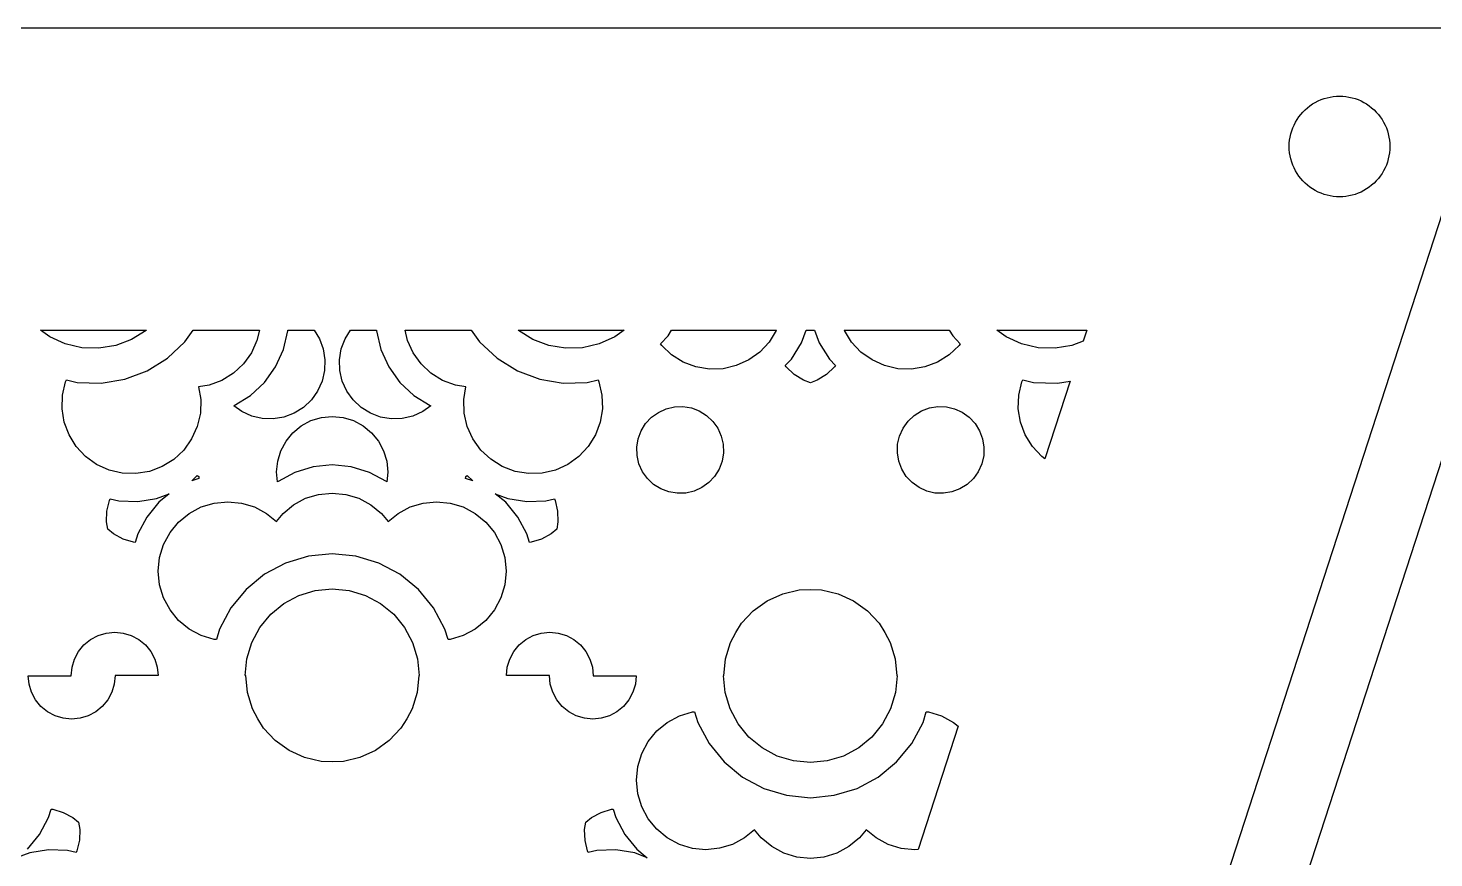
# Model space of a CAD drawing. Header units: metres. Extents: x 20 to 1108, y 20 to 485.
# Drawn here: x 111.4 to 167.3, y 451.7 to 484.7 of the extents above; entities that cross this region are included whole.
import ezdxf

# ---------------------------------------------------------------- set-up
doc = ezdxf.new("R2010")
doc.units = ezdxf.units.M

msp = doc.modelspace()

# ---------------------------------------------------------------- linework, layer by layer
for p, q in [((170, 484.652), (20, 484.652)), ((95, 253.826), (170, 484.652)), ((173.154, 484.652), (98.1544, 253.826)), ((162.253, 481.491), (162.353, 481.569)), ((162.353, 481.569), (162.456, 481.639)), ((162.456, 481.639), (162.564, 481.703)), ((162.564, 481.703), (162.677, 481.76)), ((162.677, 481.76), (162.792, 481.81)), ((162.792, 481.81), (162.91, 481.853)), ((162.91, 481.853), (163.03, 481.888)), ((163.03, 481.888), (163.153, 481.915)), ((163.153, 481.915), (163.277, 481.935)), ((163.277, 481.935), (163.402, 481.946)), ((163.402, 481.946), (163.528, 481.95)), ((163.528, 481.95), (163.653, 481.946)), ((163.653, 481.946), (163.778, 481.935)), ((163.778, 481.935), (163.902, 481.915)), ((163.902, 481.915), (164.025, 481.888)), ((164.025, 481.888), (164.146, 481.853)), ((164.146, 481.853), (164.264, 481.81)), ((164.264, 481.81), (164.38, 481.76)), ((164.38, 481.76), (164.491, 481.703)), ((164.491, 481.703), (164.6, 481.639)), ((164.6, 481.639), (164.703, 481.569)), ((164.703, 481.569), (164.803, 481.491)), ((161.775, 480.913), (161.839, 481.022)), ((161.839, 481.022), (161.91, 481.126)), ((161.91, 481.126), (161.986, 481.225)), ((161.986, 481.225), (162.07, 481.319)), ((162.07, 481.319), (162.159, 481.408)), ((162.159, 481.408), (162.253, 481.491)), ((164.803, 481.491), (164.897, 481.408)), ((164.897, 481.408), (164.985, 481.319)), ((164.985, 481.319), (165.069, 481.225)), ((165.069, 481.225), (165.146, 481.126)), ((165.146, 481.126), (165.217, 481.022)), ((165.217, 481.022), (165.28, 480.913)), ((161.563, 480.325), (161.591, 480.447)), ((161.591, 480.447), (161.626, 480.569)), ((161.626, 480.569), (161.668, 480.687)), ((161.668, 480.687), (161.718, 480.802)), ((161.718, 480.802), (161.775, 480.913)), ((165.28, 480.913), (165.338, 480.802)), ((165.338, 480.802), (165.388, 480.687)), ((165.388, 480.687), (165.43, 480.569)), ((165.43, 480.569), (165.465, 480.447)), ((165.465, 480.447), (165.492, 480.325)), ((161.528, 479.95), (161.532, 480.075)), ((161.532, 479.824), (161.528, 479.95)), ((161.532, 480.075), (161.544, 480.201)), ((161.544, 480.201), (161.563, 480.325)), ((165.492, 480.325), (165.512, 480.201)), ((165.512, 480.201), (165.523, 480.075)), ((165.523, 480.075), (165.528, 479.95)), ((165.528, 479.95), (165.523, 479.824)), ((161.544, 479.699), (161.532, 479.824)), ((161.563, 479.575), (161.544, 479.699)), ((161.591, 479.453), (161.563, 479.575)), ((161.626, 479.332), (161.591, 479.453)), ((161.668, 479.214), (161.626, 479.332)), ((165.43, 479.332), (165.388, 479.214)), ((165.465, 479.453), (165.43, 479.332)), ((165.492, 479.575), (165.465, 479.453)), ((165.512, 479.699), (165.492, 479.575)), ((165.523, 479.824), (165.512, 479.699)), ((161.718, 479.099), (161.668, 479.214)), ((161.775, 478.986), (161.718, 479.099)), ((161.839, 478.878), (161.775, 478.986)), ((161.91, 478.775), (161.839, 478.878)), ((161.986, 478.675), (161.91, 478.775)), ((165.146, 478.775), (165.069, 478.675)), ((165.217, 478.878), (165.146, 478.775)), ((165.28, 478.986), (165.217, 478.878)), ((165.338, 479.099), (165.28, 478.986)), ((165.388, 479.214), (165.338, 479.099)), ((162.07, 478.581), (161.986, 478.675)), ((162.159, 478.492), (162.07, 478.581)), ((162.253, 478.409), (162.159, 478.492)), ((162.353, 478.332), (162.253, 478.409)), ((162.456, 478.262), (162.353, 478.332)), ((162.564, 478.197), (162.456, 478.262)), ((162.677, 478.141), (162.564, 478.197)), ((164.491, 478.197), (164.38, 478.141)), ((164.6, 478.262), (164.491, 478.197)), ((164.703, 478.332), (164.6, 478.262)), ((164.803, 478.409), (164.703, 478.332)), ((164.897, 478.492), (164.803, 478.409)), ((164.985, 478.581), (164.897, 478.492)), ((165.069, 478.675), (164.985, 478.581)), ((162.792, 478.091), (162.677, 478.141)), ((162.91, 478.048), (162.792, 478.091)), ((163.03, 478.013), (162.91, 478.048)), ((163.153, 477.986), (163.03, 478.013)), ((163.277, 477.966), (163.153, 477.986)), ((163.402, 477.954), (163.277, 477.966)), ((163.528, 477.95), (163.402, 477.954)), ((163.653, 477.954), (163.528, 477.95)), ((163.778, 477.966), (163.653, 477.954)), ((163.902, 477.986), (163.778, 477.966)), ((164.025, 478.013), (163.902, 477.986)), ((164.146, 478.048), (164.025, 478.013)), ((164.264, 478.091), (164.146, 478.048)), ((164.38, 478.141), (164.264, 478.091)), ((112.275, 472.387), (111.905, 472.652)), ((111.905, 472.652), (116.117, 472.652)), ((116.104, 472.64), (115.528, 472.282)), ((116.117, 472.652), (116.104, 472.64)), ((117.644, 472.186), (117.979, 472.652)), ((117.979, 472.652), (120.605, 472.652)), ((120.605, 472.652), (120.509, 472.244)), ((121.563, 471.886), (121.737, 472.625)), ((121.737, 472.625), (121.738, 472.652)), ((121.738, 472.652), (122.777, 472.652)), ((122.777, 472.652), (122.989, 472.311)), ((124.011, 472.312), (124.223, 472.652)), ((124.223, 472.652), (125.263, 472.652)), ((125.263, 472.652), (125.264, 472.626)), ((125.264, 472.626), (125.437, 471.886)), ((126.491, 472.245), (126.396, 472.652)), ((126.396, 472.652), (129.022, 472.652)), ((129.022, 472.652), (129.356, 472.187)), ((130.896, 472.641), (130.884, 472.652)), ((130.884, 472.652), (135.095, 472.652)), ((131.472, 472.282), (130.896, 472.641)), ((135.095, 472.652), (134.728, 472.389)), ((136.844, 472.431), (136.981, 472.652)), ((136.981, 472.652), (141.15, 472.652)), ((141.146, 472.64), (140.86, 472.179)), ((141.15, 472.652), (141.146, 472.64)), ((142.146, 472.147), (142.336, 472.652)), ((142.336, 472.652), (142.664, 472.652)), ((142.664, 472.652), (142.854, 472.147)), ((143.854, 472.641), (143.849, 472.652)), ((143.849, 472.652), (148.019, 472.652)), ((144.14, 472.18), (143.854, 472.641)), ((148.019, 472.652), (148.155, 472.431)), ((150.275, 472.387), (149.905, 472.652)), ((149.905, 472.652), (153.483, 472.652)), ((153.483, 472.652), (153.34, 472.211)), ((112.891, 472.109), (112.275, 472.387)), ((113.549, 471.955), (112.891, 472.109)), ((114.895, 472.043), (114.227, 471.933)), ((115.528, 472.282), (114.895, 472.043)), ((116.949, 471.535), (117.644, 472.186)), ((120.509, 472.244), (120.286, 471.75)), ((122.989, 472.311), (123.143, 471.904)), ((123.857, 471.905), (124.011, 472.312)), ((126.715, 471.75), (126.491, 472.245)), ((129.356, 472.187), (130.051, 471.536)), ((132.105, 472.043), (131.472, 472.282)), ((132.773, 471.933), (132.105, 472.043)), ((134.108, 472.11), (133.451, 471.956)), ((134.728, 472.389), (134.108, 472.11)), ((136.542, 472.109), (136.844, 472.431)), ((136.592, 472.04), (136.542, 472.109)), ((136.985, 471.67), (136.592, 472.04)), ((140.86, 472.179), (140.49, 471.784)), ((141.744, 471.502), (142.146, 472.147)), ((142.854, 472.147), (143.256, 471.502)), ((144.51, 471.784), (144.14, 472.18)), ((148.408, 472.04), (148.014, 471.67)), ((148.155, 472.431), (148.458, 472.109)), ((148.458, 472.109), (148.408, 472.04)), ((150.891, 472.109), (150.275, 472.387)), ((151.549, 471.955), (150.891, 472.109)), ((152.895, 472.043), (152.227, 471.933)), ((153.34, 472.211), (152.895, 472.043)), ((114.227, 471.933), (113.549, 471.955)), ((116.144, 471.034), (116.949, 471.535)), ((120.286, 471.75), (119.971, 471.311)), ((121.251, 471.194), (121.563, 471.886)), ((123.143, 471.904), (123.212, 471.479)), ((123.212, 471.479), (123.198, 471.045)), ((123.788, 471.479), (123.857, 471.905)), ((123.802, 471.045), (123.788, 471.479)), ((125.437, 471.886), (125.75, 471.194)), ((127.029, 471.312), (126.715, 471.75)), ((130.051, 471.536), (130.856, 471.035)), ((133.451, 471.956), (132.773, 471.933)), ((137.446, 471.384), (136.985, 471.67)), ((140.05, 471.469), (139.556, 471.245)), ((140.49, 471.784), (140.05, 471.469)), ((141.503, 471.243), (141.744, 471.502)), ((143.256, 471.502), (143.497, 471.244)), ((144.95, 471.469), (144.51, 471.784)), ((145.443, 471.245), (144.95, 471.469)), ((148.014, 471.67), (147.553, 471.384)), ((152.227, 471.933), (151.549, 471.955)), ((115.255, 470.699), (116.144, 471.034)), ((119.576, 470.941), (119.115, 470.654)), ((119.971, 471.311), (119.576, 470.941)), ((120.809, 470.576), (121.251, 471.194)), ((123.198, 471.045), (123.1, 470.624)), ((123.9, 470.624), (123.802, 471.045)), ((125.75, 471.194), (126.192, 470.577)), ((127.424, 470.941), (127.029, 471.312)), ((127.885, 470.655), (127.424, 470.941)), ((130.856, 471.035), (131.746, 470.7)), ((137.954, 471.193), (137.446, 471.384)), ((138.487, 471.105), (137.954, 471.193)), ((139.029, 471.122), (138.487, 471.105)), ((139.556, 471.245), (139.029, 471.122)), ((141.542, 471.19), (141.503, 471.243)), ((141.857, 470.894), (141.542, 471.19)), ((143.458, 471.191), (143.142, 470.895)), ((143.497, 471.244), (143.458, 471.191)), ((145.971, 471.122), (145.443, 471.245)), ((146.513, 471.106), (145.971, 471.122)), ((147.046, 471.194), (146.513, 471.106)), ((147.553, 471.384), (147.046, 471.194)), ((112.78, 470.072), (112.903, 470.599)), ((112.903, 470.599), (112.938, 470.677)), ((112.938, 470.677), (113.368, 470.575)), ((113.368, 470.575), (114.317, 470.545)), ((114.317, 470.545), (115.255, 470.699)), ((118.607, 470.463), (118.192, 470.395)), ((118.192, 470.395), (118.275, 469.892)), ((119.115, 470.654), (118.607, 470.463)), ((120.254, 470.057), (120.809, 470.576)), ((123.1, 470.624), (122.921, 470.229)), ((124.079, 470.229), (123.9, 470.624)), ((126.192, 470.577), (126.746, 470.058)), ((128.393, 470.464), (127.885, 470.655)), ((128.808, 470.396), (128.393, 470.464)), ((128.724, 469.893), (128.808, 470.396)), ((131.746, 470.7), (132.683, 470.546)), ((132.683, 470.546), (133.632, 470.576)), ((133.632, 470.576), (134.062, 470.677)), ((134.062, 470.677), (134.097, 470.599)), ((134.097, 470.599), (134.219, 470.073)), ((142.227, 470.664), (141.857, 470.894)), ((142.499, 470.563), (142.227, 470.664)), ((142.773, 470.665), (142.499, 470.563)), ((143.142, 470.895), (142.773, 470.665)), ((150.78, 470.072), (150.903, 470.599)), ((150.903, 470.599), (150.938, 470.677)), ((150.938, 470.677), (151.368, 470.575)), ((151.368, 470.575), (152.317, 470.545)), ((152.826, 470.629), (151.823, 467.544)), ((152.317, 470.545), (152.826, 470.629)), ((112.763, 469.529), (112.78, 470.072)), ((118.275, 469.892), (118.259, 469.351)), ((119.608, 469.655), (120.254, 470.057)), ((122.67, 469.878), (122.354, 469.581)), ((122.921, 470.229), (122.67, 469.878)), ((124.331, 469.878), (124.079, 470.229)), ((124.646, 469.582), (124.331, 469.878)), ((126.746, 470.058), (127.392, 469.655)), ((128.742, 469.351), (128.724, 469.893)), ((134.219, 470.073), (134.237, 469.53)), ((150.763, 469.529), (150.78, 470.072)), ((112.852, 468.996), (112.763, 469.529)), ((118.259, 469.351), (118.136, 468.823)), ((119.587, 469.647), (119.608, 469.655)), ((119.903, 469.421), (119.587, 469.647)), ((120.299, 469.242), (119.903, 469.421)), ((120.719, 469.143), (120.299, 469.242)), ((121.985, 469.353), (121.58, 469.199)), ((122.354, 469.581), (121.985, 469.353)), ((125.015, 469.353), (124.646, 469.582)), ((125.42, 469.199), (125.015, 469.353)), ((126.702, 469.242), (126.281, 469.144)), ((127.097, 469.421), (126.702, 469.242)), ((127.413, 469.648), (127.097, 469.421)), ((127.392, 469.655), (127.413, 469.648)), ((128.865, 468.824), (128.742, 469.351)), ((134.237, 469.53), (134.148, 468.997)), ((136.185, 469.192), (136.459, 469.387)), ((136.459, 469.387), (136.769, 469.527)), ((136.769, 469.527), (137.097, 469.604)), ((137.097, 469.604), (137.436, 469.615)), ((137.436, 469.615), (137.77, 469.56)), ((137.77, 469.56), (138.086, 469.441)), ((138.086, 469.441), (138.373, 469.261)), ((138.373, 469.261), (138.62, 469.03)), ((146.38, 469.031), (146.627, 469.262)), ((146.627, 469.262), (146.914, 469.441)), ((146.914, 469.441), (147.23, 469.561)), ((147.23, 469.561), (147.564, 469.615)), ((147.564, 469.615), (147.903, 469.605)), ((147.903, 469.605), (148.231, 469.527)), ((148.231, 469.527), (148.537, 469.389)), ((148.537, 469.389), (148.815, 469.19)), ((150.852, 468.996), (150.763, 469.529)), ((113.041, 468.49), (112.852, 468.996)), ((118.136, 468.823), (117.911, 468.329)), ((121.152, 469.13), (120.719, 469.143)), ((121.58, 469.199), (121.152, 469.13)), ((121.938, 468.58), (122.272, 468.854)), ((122.272, 468.854), (122.655, 469.059)), ((122.655, 469.059), (123.069, 469.184)), ((123.069, 469.184), (123.5, 469.226)), ((123.5, 469.226), (123.932, 469.184)), ((123.932, 469.184), (124.346, 469.059)), ((124.346, 469.059), (124.729, 468.854)), ((124.729, 468.854), (125.062, 468.579)), ((125.848, 469.129), (125.42, 469.199)), ((126.281, 469.144), (125.848, 469.129)), ((129.089, 468.33), (128.865, 468.824)), ((134.148, 468.997), (133.958, 468.49)), ((135.774, 468.656), (135.954, 468.944)), ((135.954, 468.944), (136.185, 469.192)), ((138.62, 469.03), (138.816, 468.756)), ((138.816, 468.756), (138.956, 468.447)), ((146.043, 468.447), (146.183, 468.756)), ((146.183, 468.756), (146.38, 469.031)), ((148.815, 469.19), (149.047, 468.944)), ((149.047, 468.944), (149.226, 468.655)), ((151.041, 468.49), (150.852, 468.996)), ((113.327, 468.029), (113.041, 468.49)), ((117.911, 468.329), (117.597, 467.89)), ((121.459, 467.862), (121.664, 468.245)), ((121.664, 468.245), (121.938, 468.58)), ((125.062, 468.579), (125.338, 468.244)), ((125.338, 468.244), (125.542, 467.862)), ((129.404, 467.891), (129.089, 468.33)), ((133.958, 468.49), (133.673, 468.029)), ((135.6, 468.006), (135.655, 468.341)), ((135.655, 468.341), (135.774, 468.656)), ((138.956, 468.447), (139.032, 468.119)), ((139.032, 468.119), (139.044, 467.78)), ((145.956, 467.78), (145.967, 468.119)), ((145.967, 468.119), (146.043, 468.447)), ((149.226, 468.655), (149.345, 468.339)), ((149.345, 468.339), (149.399, 468.006)), ((151.327, 468.029), (151.041, 468.49)), ((113.697, 467.634), (113.327, 468.029)), ((114.138, 467.319), (113.697, 467.634)), ((117.597, 467.89), (117.202, 467.52)), ((121.334, 467.448), (121.459, 467.862)), ((125.542, 467.862), (125.666, 467.448)), ((129.798, 467.521), (129.404, 467.891)), ((133.302, 467.635), (132.862, 467.319)), ((133.673, 468.029), (133.302, 467.635)), ((135.612, 467.667), (135.6, 468.006)), ((135.688, 467.339), (135.612, 467.667)), ((139.044, 467.78), (138.989, 467.447)), ((146.011, 467.447), (145.956, 467.78)), ((149.389, 467.667), (149.312, 467.338)), ((149.399, 468.006), (149.389, 467.667)), ((151.697, 467.634), (151.327, 468.029)), ((151.823, 467.544), (151.697, 467.634)), ((114.632, 467.095), (114.138, 467.319)), ((115.158, 466.972), (114.632, 467.095)), ((116.234, 467.043), (115.701, 466.955)), ((116.741, 467.233), (116.234, 467.043)), ((117.202, 467.52), (116.741, 467.233)), ((121.291, 467.018), (121.334, 467.448)), ((121.33, 466.63), (121.291, 467.018)), ((122.017, 467.002), (121.347, 466.644)), ((122.744, 467.223), (122.017, 467.002)), ((123.5, 467.297), (122.744, 467.223)), ((124.256, 467.223), (123.5, 467.297)), ((124.983, 467.002), (124.256, 467.223)), ((125.654, 466.644), (124.983, 467.002)), ((125.666, 467.448), (125.709, 467.017)), ((125.709, 467.017), (125.671, 466.63)), ((130.259, 467.234), (129.798, 467.521)), ((130.767, 467.043), (130.259, 467.234)), ((131.299, 466.954), (130.767, 467.043)), ((132.368, 467.096), (131.843, 466.973)), ((132.862, 467.319), (132.368, 467.096)), ((135.828, 467.03), (135.688, 467.339)), ((136.023, 466.756), (135.828, 467.03)), ((138.87, 467.131), (138.691, 466.843)), ((138.989, 467.447), (138.87, 467.131)), ((146.13, 467.131), (146.011, 467.447)), ((146.309, 466.843), (146.13, 467.131)), ((149.172, 467.03), (148.976, 466.756)), ((149.312, 467.338), (149.172, 467.03)), ((115.701, 466.955), (115.158, 466.972)), ((117.919, 466.672), (118.137, 466.876)), ((118.204, 466.759), (117.919, 466.672)), ((118.137, 466.876), (118.195, 466.832)), ((118.195, 466.832), (118.197, 466.826)), ((118.197, 466.826), (118.204, 466.759)), ((121.347, 466.644), (121.33, 466.63)), ((125.671, 466.63), (125.654, 466.644)), ((128.797, 466.759), (128.803, 466.826)), ((129.083, 466.672), (128.797, 466.759)), ((128.803, 466.826), (128.806, 466.833)), ((128.806, 466.833), (128.863, 466.877)), ((128.863, 466.877), (129.083, 466.672)), ((131.843, 466.973), (131.299, 466.954)), ((136.271, 466.526), (136.023, 466.756)), ((136.559, 466.347), (136.271, 466.526)), ((138.46, 466.597), (138.182, 466.398)), ((138.691, 466.843), (138.46, 466.597)), ((146.54, 466.597), (146.309, 466.843)), ((146.817, 466.399), (146.54, 466.597)), ((148.729, 466.525), (148.441, 466.347)), ((148.976, 466.756), (148.729, 466.525)), ((114.544, 465.466), (114.643, 465.886)), ((114.643, 465.886), (114.67, 465.947)), ((114.67, 465.947), (115.014, 465.867)), ((115.773, 465.843), (116.522, 465.967)), ((116.522, 465.967), (117.021, 466.153)), ((117.021, 466.153), (116.609, 465.817)), ((121.966, 465.717), (122.443, 465.973)), ((122.443, 465.973), (122.961, 466.13)), ((122.961, 466.13), (123.5, 466.183)), ((123.5, 466.183), (124.039, 466.13)), ((124.039, 466.13), (124.557, 465.973)), ((124.557, 465.973), (125.035, 465.717)), ((130.392, 465.817), (129.979, 466.154)), ((129.979, 466.154), (130.478, 465.967)), ((130.478, 465.967), (131.228, 465.843)), ((131.987, 465.868), (132.33, 465.948)), ((132.33, 465.948), (132.358, 465.886)), ((132.358, 465.886), (132.455, 465.466)), ((136.875, 466.227), (136.559, 466.347)), ((137.208, 466.171), (136.875, 466.227)), ((137.548, 466.183), (137.208, 466.171)), ((137.876, 466.26), (137.548, 466.183)), ((138.182, 466.398), (137.876, 466.26)), ((147.124, 466.26), (146.817, 466.399)), ((147.452, 466.183), (147.124, 466.26)), ((147.792, 466.172), (147.452, 466.183)), ((148.125, 466.227), (147.792, 466.172)), ((148.441, 466.347), (148.125, 466.227)), ((114.53, 465.031), (114.544, 465.466)), ((115.014, 465.867), (115.773, 465.843)), ((116.609, 465.817), (116.128, 465.229)), ((117.397, 465.028), (117.815, 465.371)), ((117.815, 465.371), (118.294, 465.627)), ((118.294, 465.627), (118.812, 465.784)), ((118.812, 465.784), (119.351, 465.837)), ((119.351, 465.837), (119.89, 465.784)), ((119.89, 465.784), (120.408, 465.627)), ((120.408, 465.627), (120.886, 465.371)), ((120.886, 465.371), (121.28, 465.048)), ((121.28, 465.048), (121.547, 465.374)), ((121.547, 465.374), (121.966, 465.717)), ((125.035, 465.717), (125.454, 465.373)), ((125.454, 465.373), (125.721, 465.048)), ((125.721, 465.048), (126.114, 465.371)), ((126.114, 465.371), (126.593, 465.627)), ((126.593, 465.627), (127.11, 465.784)), ((127.11, 465.784), (127.649, 465.837)), ((127.649, 465.837), (128.189, 465.784)), ((128.189, 465.784), (128.706, 465.627)), ((128.706, 465.627), (129.186, 465.371)), ((129.186, 465.371), (129.604, 465.027)), ((130.873, 465.229), (130.392, 465.817)), ((131.228, 465.843), (131.987, 465.868)), ((132.455, 465.466), (132.471, 465.032)), ((114.577, 464.743), (114.53, 465.031)), ((116.128, 465.229), (115.77, 464.559)), ((117.055, 464.611), (117.397, 465.028)), ((129.604, 465.027), (129.946, 464.61)), ((131.23, 464.559), (130.873, 465.229)), ((132.471, 465.032), (132.423, 464.743)), ((114.803, 464.558), (114.577, 464.743)), ((115.187, 464.354), (114.803, 464.558)), ((115.6, 464.228), (115.187, 464.354)), ((115.667, 464.222), (115.6, 464.228)), ((115.77, 464.559), (115.667, 464.222)), ((116.798, 464.131), (117.055, 464.611)), ((129.946, 464.61), (130.202, 464.131)), ((131.334, 464.222), (131.23, 464.559)), ((131.4, 464.229), (131.334, 464.222)), ((131.814, 464.354), (131.4, 464.229)), ((132.197, 464.558), (131.814, 464.354)), ((132.423, 464.743), (132.197, 464.558)), ((116.641, 463.614), (116.798, 464.131)), ((122.556, 463.677), (121.646, 463.402)), ((123.5, 463.771), (122.556, 463.677)), ((124.444, 463.677), (123.5, 463.771)), ((125.354, 463.402), (124.444, 463.677)), ((130.202, 464.131), (130.359, 463.614)), ((116.589, 463.075), (116.641, 463.614)), ((121.646, 463.402), (120.809, 462.953)), ((126.192, 462.953), (125.354, 463.402)), ((130.359, 463.614), (130.412, 463.074)), ((116.642, 462.535), (116.589, 463.075)), ((116.798, 462.018), (116.642, 462.535)), ((120.809, 462.953), (120.074, 462.352)), ((126.926, 462.352), (126.192, 462.953)), ((130.359, 462.535), (130.202, 462.018)), ((130.412, 463.074), (130.359, 462.535)), ((117.054, 461.54), (116.798, 462.018)), ((120.074, 462.352), (119.473, 461.617)), ((121.581, 461.797), (122.179, 462.116)), ((122.179, 462.116), (122.827, 462.313)), ((122.827, 462.313), (123.5, 462.379)), ((123.5, 462.379), (124.174, 462.313)), ((124.174, 462.313), (124.821, 462.116)), ((124.821, 462.116), (125.419, 461.797)), ((127.528, 461.617), (126.926, 462.352)), ((130.202, 462.018), (129.946, 461.54)), ((140.785, 461.903), (141.399, 462.18)), ((141.399, 462.18), (142.058, 462.334)), ((142.058, 462.334), (142.5, 462.349)), ((142.5, 462.349), (142.941, 462.334)), ((142.941, 462.334), (143.6, 462.18)), ((143.6, 462.18), (144.215, 461.902)), ((117.397, 461.122), (117.054, 461.54)), ((119.473, 461.617), (119.024, 460.78)), ((121.059, 461.368), (121.581, 461.797)), ((125.419, 461.797), (125.942, 461.368)), ((127.977, 460.78), (127.528, 461.617)), ((129.946, 461.54), (129.604, 461.122)), ((139.769, 461.013), (140.231, 461.507)), ((140.231, 461.507), (140.785, 461.903)), ((144.215, 461.902), (144.769, 461.506)), ((144.769, 461.506), (145.231, 461.012)), ((117.815, 460.778), (117.397, 461.122)), ((120.629, 460.845), (121.059, 461.368)), ((125.942, 461.368), (126.372, 460.844)), ((129.604, 461.122), (129.186, 460.778)), ((139.537, 460.641), (139.769, 461.013)), ((145.231, 461.012), (145.462, 460.641)), ((113.636, 460.146), (113.896, 460.36)), ((113.896, 460.36), (114.196, 460.519)), ((114.196, 460.519), (114.519, 460.617)), ((114.519, 460.617), (114.855, 460.651)), ((114.855, 460.651), (115.192, 460.617)), ((115.192, 460.617), (115.515, 460.519)), ((115.515, 460.519), (115.814, 460.36)), ((115.814, 460.36), (116.076, 460.145)), ((118.294, 460.523), (117.815, 460.778)), ((118.812, 460.365), (118.294, 460.523)), ((118.896, 460.358), (118.812, 460.365)), ((119.024, 460.78), (118.896, 460.358)), ((120.31, 460.246), (120.629, 460.845)), ((126.372, 460.844), (126.691, 460.246)), ((128.104, 460.358), (127.977, 460.78)), ((128.189, 460.366), (128.104, 460.358)), ((128.706, 460.523), (128.189, 460.366)), ((129.186, 460.778), (128.706, 460.523)), ((130.926, 460.146), (131.187, 460.36)), ((131.187, 460.36), (131.485, 460.519)), ((131.485, 460.519), (131.809, 460.617)), ((131.809, 460.617), (132.146, 460.651)), ((132.146, 460.651), (132.481, 460.617)), ((132.481, 460.617), (132.805, 460.519)), ((132.805, 460.519), (133.104, 460.36)), ((133.104, 460.36), (133.364, 460.145)), ((139.327, 460.246), (139.537, 460.641)), ((145.462, 460.641), (145.673, 460.246)), ((113.262, 459.585), (113.421, 459.884)), ((113.421, 459.884), (113.636, 460.146)), ((116.076, 460.145), (116.29, 459.884)), ((116.29, 459.884), (116.45, 459.585)), ((120.112, 459.6), (120.31, 460.246)), ((126.691, 460.246), (126.888, 459.6)), ((130.551, 459.585), (130.711, 459.884)), ((130.711, 459.884), (130.926, 460.146)), ((133.364, 460.145), (133.579, 459.884)), ((133.579, 459.884), (133.738, 459.585)), ((139.131, 459.6), (139.327, 460.246)), ((145.673, 460.246), (145.869, 459.6)), ((113.13, 458.922), (113.163, 459.262)), ((113.163, 459.262), (113.262, 459.585)), ((116.45, 459.585), (116.547, 459.262)), ((116.547, 459.262), (116.58, 458.929)), ((120.047, 458.929), (120.112, 459.6)), ((126.888, 459.6), (126.954, 458.929)), ((130.42, 458.929), (130.453, 459.262)), ((130.453, 459.262), (130.551, 459.585)), ((133.738, 459.585), (133.836, 459.262)), ((133.836, 459.262), (133.87, 458.922)), ((139.063, 458.922), (139.131, 459.6)), ((145.869, 459.6), (145.937, 458.922)), ((111.453, 458.588), (111.42, 458.922)), ((111.42, 458.922), (113.13, 458.922)), ((114.87, 458.929), (114.837, 458.588)), ((116.58, 458.929), (114.87, 458.929)), ((120.063, 458.929), (120.047, 458.929)), ((120.131, 458.251), (120.063, 458.929)), ((126.937, 458.929), (126.869, 458.251)), ((126.954, 458.929), (126.937, 458.929)), ((132.13, 458.929), (130.42, 458.929)), ((132.164, 458.588), (132.13, 458.929)), ((133.87, 458.922), (135.58, 458.922)), ((135.58, 458.922), (135.547, 458.588)), ((139.112, 458.251), (139.046, 458.922)), ((139.046, 458.922), (139.063, 458.922)), ((145.953, 458.922), (145.888, 458.251)), ((145.937, 458.922), (145.953, 458.922)), ((111.55, 458.266), (111.453, 458.588)), ((111.71, 457.967), (111.55, 458.266)), ((114.738, 458.266), (114.579, 457.967)), ((114.837, 458.588), (114.738, 458.266)), ((120.327, 457.604), (120.131, 458.251)), ((126.869, 458.251), (126.673, 457.604)), ((132.262, 458.266), (132.164, 458.588)), ((132.421, 457.967), (132.262, 458.266)), ((135.449, 458.266), (135.29, 457.967)), ((135.547, 458.588), (135.449, 458.266)), ((139.309, 457.604), (139.112, 458.251)), ((145.888, 458.251), (145.69, 457.604)), ((111.924, 457.705), (111.71, 457.967)), ((112.186, 457.49), (111.924, 457.705)), ((114.364, 457.705), (114.104, 457.49)), ((114.579, 457.967), (114.364, 457.705)), ((120.538, 457.209), (120.327, 457.604)), ((126.673, 457.604), (126.463, 457.209)), ((132.636, 457.705), (132.421, 457.967)), ((132.896, 457.49), (132.636, 457.705)), ((135.075, 457.705), (134.813, 457.49)), ((135.29, 457.967), (135.075, 457.705)), ((139.628, 457.006), (139.309, 457.604)), ((145.69, 457.604), (145.372, 457.006)), ((112.485, 457.331), (112.186, 457.49)), ((112.808, 457.233), (112.485, 457.331)), ((113.145, 457.2), (112.808, 457.233)), ((113.481, 457.234), (113.145, 457.2)), ((113.804, 457.331), (113.481, 457.234)), ((114.104, 457.49), (113.804, 457.331)), ((120.769, 456.838), (120.538, 457.209)), ((126.463, 457.209), (126.231, 456.838)), ((133.195, 457.331), (132.896, 457.49)), ((133.519, 457.233), (133.195, 457.331)), ((133.854, 457.2), (133.519, 457.233)), ((134.191, 457.234), (133.854, 457.2)), ((134.515, 457.331), (134.191, 457.234)), ((134.813, 457.49), (134.515, 457.331)), ((136.397, 456.729), (136.814, 457.072)), ((136.814, 457.072), (137.294, 457.327)), ((137.294, 457.327), (137.811, 457.485)), ((137.811, 457.485), (137.896, 457.492)), ((137.896, 457.492), (138.023, 457.07)), ((138.023, 457.07), (138.472, 456.233)), ((140.058, 456.483), (139.628, 457.006)), ((145.372, 457.006), (144.942, 456.483)), ((146.527, 456.233), (146.976, 457.07)), ((146.976, 457.07), (147.104, 457.492)), ((147.104, 457.492), (147.188, 457.485)), ((147.188, 457.485), (147.706, 457.327)), ((147.706, 457.327), (148.185, 457.072)), ((148.185, 457.072), (148.371, 456.918)), ((121.231, 456.344), (120.769, 456.838)), ((126.231, 456.838), (125.769, 456.344)), ((136.054, 456.311), (136.397, 456.729)), ((140.581, 456.053), (140.058, 456.483)), ((144.942, 456.483), (144.419, 456.053)), ((148.371, 456.918), (146.781, 452.026)), ((121.785, 455.947), (121.231, 456.344)), ((122.4, 455.67), (121.785, 455.947)), ((125.215, 455.947), (124.601, 455.67)), ((125.769, 456.344), (125.215, 455.947)), ((135.641, 455.315), (135.798, 455.832)), ((135.798, 455.832), (136.054, 456.311)), ((138.472, 456.233), (139.074, 455.499)), ((141.179, 455.734), (140.581, 456.053)), ((144.419, 456.053), (143.821, 455.734)), ((145.926, 455.499), (146.527, 456.233)), ((123.059, 455.516), (122.4, 455.67)), ((123.5, 455.501), (123.059, 455.516)), ((123.942, 455.517), (123.5, 455.501)), ((124.601, 455.67), (123.942, 455.517)), ((135.588, 454.776), (135.641, 455.315)), ((139.074, 455.499), (139.808, 454.897)), ((141.826, 455.537), (141.179, 455.734)), ((142.5, 455.471), (141.826, 455.537)), ((143.173, 455.538), (142.5, 455.471)), ((143.821, 455.734), (143.173, 455.538)), ((145.191, 454.897), (145.926, 455.499)), ((135.641, 454.236), (135.588, 454.776)), ((139.808, 454.897), (140.646, 454.448)), ((144.354, 454.448), (145.191, 454.897)), ((135.798, 453.719), (135.641, 454.236)), ((140.646, 454.448), (141.556, 454.173)), ((141.556, 454.173), (142.5, 454.079)), ((142.5, 454.079), (143.444, 454.173)), ((143.444, 454.173), (144.354, 454.448)), ((112.23, 453.291), (112.333, 453.628)), ((112.333, 453.628), (112.4, 453.622)), ((112.4, 453.622), (112.813, 453.496)), ((134.186, 453.496), (134.6, 453.622)), ((134.6, 453.622), (134.666, 453.628)), ((134.666, 453.628), (134.77, 453.291)), ((136.054, 453.24), (135.798, 453.719)), ((111.872, 452.621), (112.23, 453.291)), ((112.813, 453.496), (113.197, 453.292)), ((113.197, 453.292), (113.423, 453.108)), ((113.423, 453.108), (113.47, 452.819)), ((133.529, 452.819), (133.577, 453.107)), ((133.577, 453.107), (133.803, 453.292)), ((133.803, 453.292), (134.186, 453.496)), ((134.77, 453.291), (135.127, 452.621)), ((136.396, 452.822), (136.054, 453.24)), ((111.391, 452.033), (111.872, 452.621)), ((113.47, 452.819), (113.456, 452.385)), ((133.545, 452.384), (133.529, 452.819)), ((135.127, 452.621), (135.608, 452.033)), ((136.814, 452.479), (136.396, 452.822)), ((137.294, 452.223), (136.814, 452.479)), ((139.886, 452.479), (139.407, 452.223)), ((140.279, 452.802), (139.886, 452.479)), ((140.546, 452.477), (140.279, 452.802)), ((140.965, 452.133), (140.546, 452.477)), ((144.453, 452.477), (144.034, 452.133)), ((144.72, 452.802), (144.453, 452.477)), ((145.114, 452.479), (144.72, 452.802)), ((145.592, 452.223), (145.114, 452.479)), ((112.227, 452.008), (111.478, 451.884)), ((112.986, 451.983), (112.227, 452.008)), ((113.33, 451.902), (112.986, 451.983)), ((113.357, 451.965), (113.33, 451.902)), ((113.456, 452.385), (113.357, 451.965)), ((133.642, 451.964), (133.545, 452.384)), ((133.67, 451.902), (133.642, 451.964)), ((134.013, 451.983), (133.67, 451.902)), ((134.772, 452.007), (134.013, 451.983)), ((135.522, 451.883), (134.772, 452.007)), ((135.608, 452.033), (136.021, 451.695)), ((137.811, 452.066), (137.294, 452.223)), ((138.351, 452.013), (137.811, 452.066)), ((138.89, 452.067), (138.351, 452.013)), ((139.407, 452.223), (138.89, 452.067)), ((141.443, 451.877), (140.965, 452.133)), ((144.034, 452.133), (143.557, 451.877)), ((146.11, 452.066), (145.592, 452.223)), ((146.649, 452.013), (146.11, 452.066)), ((146.781, 452.026), (146.649, 452.013)), ((111.478, 451.884), (110.979, 451.696)), ((136.021, 451.695), (135.522, 451.883)), ((141.961, 451.72), (141.443, 451.877)), ((142.5, 451.667), (141.961, 451.72)), ((143.039, 451.721), (142.5, 451.667)), ((143.557, 451.877), (143.039, 451.721))]:
    msp.add_line(p, q)

doc.saveas('drawing.dxf')
